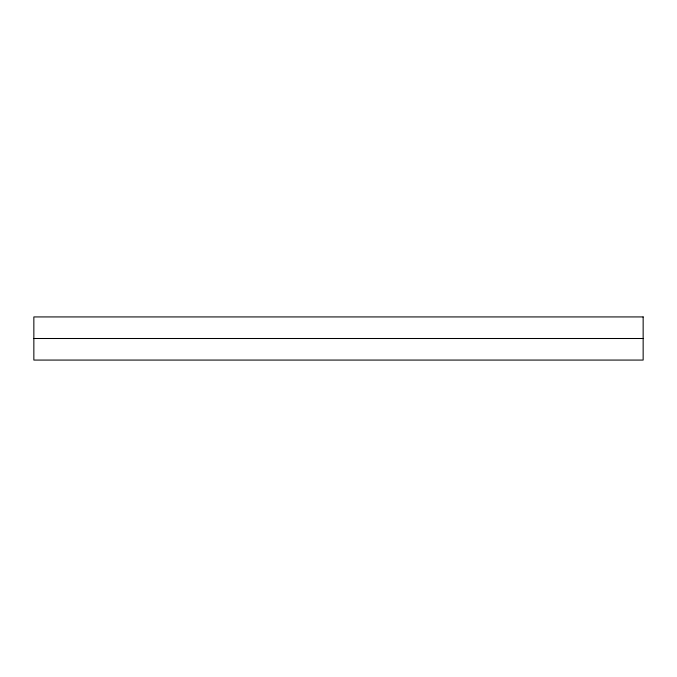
<?xml version="1.0" encoding="UTF-8"?>
<svg xmlns="http://www.w3.org/2000/svg" width="677" height="677" viewBox="0 0 677 677"><rect width="100%" height="100%" fill="white"/><g stroke="black" fill="none" stroke-linecap="round" stroke-linejoin="round"><path stroke-width="1.02" d="M33.85 338.5L643.15 338.5M643.15 316.929L33.85 316.929L33.85 360.071L643.15 360.071L643.15 316.929"/></g></svg>
